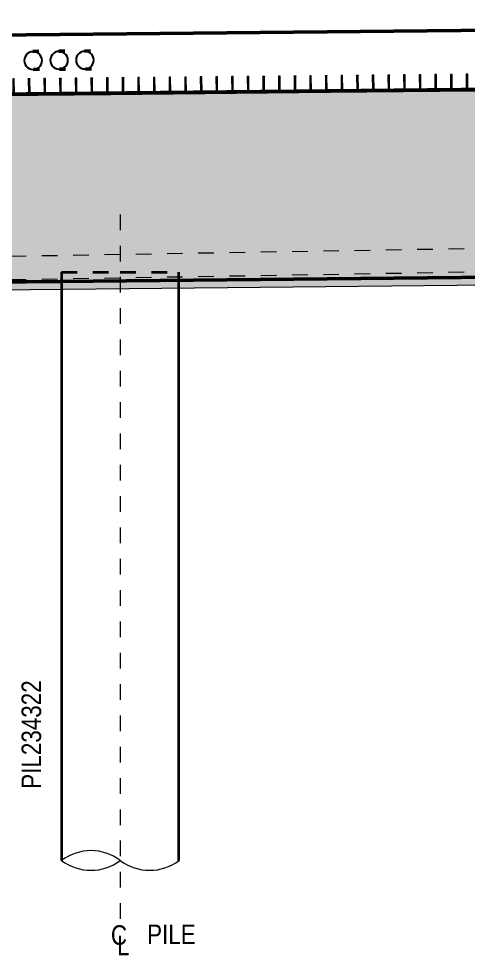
# Model space of a CAD drawing. Header units: metres. Extents: x -1691 to -1609, y 3 to 593.
# Drawn here: x -1645.01 to -1642.14, y 13.39 to 19.37 of the extents above; entities that cross this region are included whole.
import ezdxf

# ---------------------------------------------------------------- set-up
doc = ezdxf.new("R2010")
doc.units = ezdxf.units.M
doc.linetypes.add('JacobsCenter', pattern=[0.015, 0.009, -0.0015, 0.003, -0.0015])
doc.linetypes.add('JacobsDash', pattern=[0.0045, 0.003, -0.0015])
for name, color, linetype, lineweight in [('BRIDGE-ABUTMENT-CONC', 7, 'Continuous', 50), ('BRIDGE-FRAMING-LINE-18-HID', 7, 'JacobsDash', 18), ('D-BDGE', 7, 'Continuous', 13), ('D-BDGE-FLOOR', 7, 'Continuous', 50), ('D-BDGE-FNDN-LINES-18-HID', 7, 'JacobsDash', 18), ('D-BDGE-FNDN-PILE-CONC', 7, 'Continuous', 50), ('D-BDGE-FRAMING', 7, 'Continuous', 50), ('D-BDGE-LINE', 7, 'Continuous', 9), ('D-ENHA-GEN-LINE', 7, 'Continuous', 9), ('D-ENHA-TEXT-TAG', 7, 'Continuous', 18)]:
    doc.layers.add(name, color=color, linetype=linetype, lineweight=lineweight)
doc.layers.add('D-BDGE-Conduits', color=1, linetype='Continuous', lineweight=9, true_color=0xff0000)
doc.styles.add('Arial Narrow_1', font='ARIALN.TTF', dxfattribs={"height": 0.125})

# ---------------------------------------------------------------- blocks, each defined once
blk = doc.blocks.new('01_SFO_FRP_Pile_CastInPlace_CS - CAST-IN-PLACE PILE - 0750-7668704-DRG-2871072 - ABUTMENT B CONCRETE ELEVATION')
at = {"layer": 'D-BDGE-FNDN-LINES-18-HID', "lineweight": 35}
for p, q in [((-1686.5136, 17.7491), (-1686.5136, 17.6904)), ((-1686.5136, 17.7491), (-1686.1387, 17.7491)), ((-1686.5136, 17.7491), (-1686.1388, 17.7491)), ((-1686.1387, 17.7491), (-1685.7636, 17.7491)), ((-1686.1386, 17.7491), (-1685.7636, 17.7491)), ((-1685.7636, 17.6979), (-1685.7636, 17.7491))]:
    blk.add_line(p, q, dxfattribs=at)
at = {"layer": 'D-BDGE-FNDN-PILE-CONC', "lineweight": 35}
for p, q in [((-1686.5136, 17.6903), (-1686.5136, 13.9919)), ((-1685.7636, 13.9914), (-1685.7636, 17.6979))]:
    blk.add_line(p, q, dxfattribs=at)
blk = doc.blocks.new('07_STR_DPS_PermadecPanel - 07_STR_DPS_PermadecPanel-V11-DRG-2871072 - ABUTMENT B CONCRETE ELEVATION')
at = {"layer": 'BRIDGE-FRAMING-LINE-18-HID', "color": 9, "lineweight": 13, "true_color": 0xc3c3c3}
for p, q in [((-1687.1265, 18.9815), (-1687.1165, 18.9816)), ((-1687.1265, 18.9809), (-1687.1265, 18.9815)), ((-1687.1265, 18.9815), (-1687.1265, 18.9809)), ((-1687.1165, 18.9816), (-1687.1165, 18.981)), ((-1687.1165, 18.9816), (-1687.1165, 18.981)), ((-1687.0265, 18.9825), (-1687.0165, 18.9826)), ((-1687.0265, 18.9819), (-1687.0265, 18.9825)), ((-1687.0265, 18.9825), (-1687.0265, 18.9819)), ((-1687.0165, 18.9826), (-1687.0165, 18.982)), ((-1687.0165, 18.9826), (-1687.0165, 18.982)), ((-1686.9265, 18.9835), (-1686.9165, 18.9836)), ((-1686.9265, 18.9829), (-1686.9265, 18.9835)), ((-1686.9265, 18.9835), (-1686.9265, 18.9829)), ((-1686.9165, 18.9836), (-1686.9165, 18.983)), ((-1686.9165, 18.9836), (-1686.9165, 18.983)), ((-1686.8265, 18.9845), (-1686.8165, 18.9846)), ((-1686.8265, 18.9839), (-1686.8265, 18.9845)), ((-1686.8265, 18.9845), (-1686.8265, 18.9839)), ((-1686.8165, 18.9846), (-1686.8166, 18.984)), ((-1686.8165, 18.9846), (-1686.8165, 18.984)), ((-1686.7265, 18.9855), (-1686.7266, 18.9849)), ((-1686.7265, 18.9855), (-1686.7165, 18.9856)), ((-1686.7265, 18.9849), (-1686.7265, 18.9855)), ((-1686.7165, 18.9856), (-1686.7166, 18.985)), ((-1686.7165, 18.9856), (-1686.7165, 18.985)), ((-1686.6265, 18.9865), (-1686.6266, 18.9859)), ((-1686.6265, 18.9865), (-1686.6165, 18.9866)), ((-1686.6265, 18.9859), (-1686.6265, 18.9865)), ((-1686.6165, 18.9866), (-1686.6166, 18.986)), ((-1686.6165, 18.9866), (-1686.6165, 18.986)), ((-1687.1706, 18.888), (-1687.1256, 18.8885)), ((-1687.1706, 18.8874), (-1687.1706, 18.888)), ((-1687.1706, 18.888), (-1687.1706, 18.8874)), ((-1686.5705, 18.888), (-1687.1705, 18.882)), ((-1687.1156, 18.8886), (-1687.0256, 18.8895)), ((-1687.0156, 18.8896), (-1686.9256, 18.8905)), ((-1686.9156, 18.8906), (-1686.8256, 18.8915)), ((-1686.8156, 18.8916), (-1686.7256, 18.8925)), ((-1686.7156, 18.8926), (-1686.6256, 18.8935)), ((-1686.6156, 18.8936), (-1686.5706, 18.894)), ((-1686.5706, 18.894), (-1686.5706, 18.8934)), ((-1686.5706, 18.894), (-1686.5706, 18.8934))]:
    blk.add_line(p, q, dxfattribs=at)
at = {"layer": 'D-BDGE-FRAMING', "color": 9, "lineweight": 13, "true_color": 0xc3c3c3}
for p, q in [((-1687.1165, 18.981), (-1687.1265, 18.9809)), ((-1687.1265, 18.9809), (-1687.1256, 18.8879)), ((-1687.1156, 18.888), (-1687.1165, 18.981)), ((-1687.0165, 18.982), (-1687.0265, 18.9819)), ((-1687.0265, 18.9819), (-1687.0256, 18.8889)), ((-1687.0156, 18.889), (-1687.0165, 18.982)), ((-1686.9165, 18.983), (-1686.9265, 18.9829)), ((-1686.9265, 18.9829), (-1686.9256, 18.8899)), ((-1686.9156, 18.89), (-1686.9165, 18.983)), ((-1686.8166, 18.984), (-1686.8265, 18.9839)), ((-1686.8265, 18.9839), (-1686.8256, 18.8909)), ((-1686.8156, 18.891), (-1686.8166, 18.984)), ((-1686.7166, 18.985), (-1686.7266, 18.9849)), ((-1686.7266, 18.9849), (-1686.7256, 18.8919)), ((-1686.7156, 18.892), (-1686.7166, 18.985)), ((-1686.6166, 18.986), (-1686.6266, 18.9859)), ((-1686.6266, 18.9859), (-1686.6256, 18.8929)), ((-1686.6156, 18.893), (-1686.6166, 18.986)), ((-1687.1256, 18.8879), (-1687.1706, 18.8874)), ((-1687.1706, 18.8874), (-1687.1705, 18.8814)), ((-1687.1705, 18.8814), (-1686.5706, 18.8874)), ((-1687.0256, 18.8889), (-1687.1156, 18.888)), ((-1686.9256, 18.8899), (-1687.0156, 18.889)), ((-1686.8256, 18.8909), (-1686.9156, 18.89)), ((-1686.7256, 18.8919), (-1686.8156, 18.891)), ((-1686.6256, 18.8929), (-1686.7156, 18.892)), ((-1686.5706, 18.8934), (-1686.6156, 18.893)), ((-1686.5706, 18.8874), (-1686.5706, 18.8934))]:
    blk.add_line(p, q, dxfattribs=at)
blk = doc.blocks.new('07_STR_DPS_PermadecPanel - 07_STR_DPS_PermadecPanel-V12-DRG-2871072 - ABUTMENT B CONCRETE ELEVATION')
at = {"layer": 'BRIDGE-FRAMING-LINE-18-HID', "color": 9, "lineweight": 13, "true_color": 0xc3c3c3}
for p, q in [((-1686.5265, 18.9875), (-1686.5165, 18.9876)), ((-1686.5265, 18.9869), (-1686.5265, 18.9875)), ((-1686.5265, 18.9875), (-1686.5265, 18.9869)), ((-1686.5165, 18.9876), (-1686.5165, 18.987)), ((-1686.5165, 18.9876), (-1686.5165, 18.987)), ((-1686.4265, 18.9885), (-1686.4165, 18.9886)), ((-1686.4265, 18.9879), (-1686.4265, 18.9885)), ((-1686.4265, 18.9885), (-1686.4265, 18.9879)), ((-1686.4165, 18.9886), (-1686.4165, 18.988)), ((-1686.4165, 18.9886), (-1686.4165, 18.988)), ((-1686.3265, 18.9895), (-1686.3165, 18.9896)), ((-1686.3265, 18.9889), (-1686.3265, 18.9895)), ((-1686.3265, 18.9895), (-1686.3265, 18.9889)), ((-1686.3165, 18.9896), (-1686.3165, 18.989)), ((-1686.3165, 18.9896), (-1686.3165, 18.989)), ((-1686.2265, 18.9905), (-1686.2165, 18.9906)), ((-1686.2265, 18.9899), (-1686.2265, 18.9905)), ((-1686.2265, 18.9905), (-1686.2265, 18.9899)), ((-1686.2165, 18.9906), (-1686.2166, 18.99)), ((-1686.2165, 18.9906), (-1686.2165, 18.99)), ((-1686.1265, 18.9915), (-1686.1266, 18.9909)), ((-1686.1265, 18.9915), (-1686.1165, 18.9916)), ((-1686.1265, 18.9909), (-1686.1265, 18.9915)), ((-1686.1165, 18.9916), (-1686.1166, 18.991)), ((-1686.1165, 18.9916), (-1686.1165, 18.991)), ((-1686.0265, 18.9925), (-1686.0266, 18.9919)), ((-1686.0265, 18.9925), (-1686.0165, 18.9926)), ((-1686.0265, 18.9919), (-1686.0265, 18.9925)), ((-1686.0165, 18.9926), (-1686.0166, 18.992)), ((-1686.0165, 18.9926), (-1686.0165, 18.992)), ((-1686.5706, 18.894), (-1686.5256, 18.8945)), ((-1686.5706, 18.8934), (-1686.5706, 18.894)), ((-1686.5706, 18.894), (-1686.5706, 18.8934)), ((-1685.9705, 18.894), (-1686.5705, 18.888)), ((-1686.5156, 18.8946), (-1686.4256, 18.8955)), ((-1686.4156, 18.8956), (-1686.3256, 18.8965)), ((-1686.3156, 18.8966), (-1686.2256, 18.8975)), ((-1686.2156, 18.8976), (-1686.1256, 18.8985)), ((-1686.1156, 18.8986), (-1686.0256, 18.8995)), ((-1686.0156, 18.8996), (-1685.9706, 18.9)), ((-1685.9706, 18.9), (-1685.9706, 18.8994)), ((-1685.9706, 18.9), (-1685.9706, 18.8994))]:
    blk.add_line(p, q, dxfattribs=at)
at = {"layer": 'D-BDGE-FRAMING', "color": 9, "lineweight": 13, "true_color": 0xc3c3c3}
for p, q in [((-1686.5165, 18.987), (-1686.5265, 18.9869)), ((-1686.5265, 18.9869), (-1686.5256, 18.8939)), ((-1686.5156, 18.894), (-1686.5165, 18.987)), ((-1686.4165, 18.988), (-1686.4265, 18.9879)), ((-1686.4265, 18.9879), (-1686.4256, 18.8949)), ((-1686.4156, 18.895), (-1686.4165, 18.988)), ((-1686.3165, 18.989), (-1686.3265, 18.9889)), ((-1686.3265, 18.9889), (-1686.3256, 18.8959)), ((-1686.3156, 18.896), (-1686.3165, 18.989)), ((-1686.2166, 18.99), (-1686.2265, 18.9899)), ((-1686.2265, 18.9899), (-1686.2256, 18.8969)), ((-1686.2156, 18.897), (-1686.2166, 18.99)), ((-1686.1166, 18.991), (-1686.1266, 18.9909)), ((-1686.1266, 18.9909), (-1686.1256, 18.8979)), ((-1686.1156, 18.898), (-1686.1166, 18.991)), ((-1686.0166, 18.992), (-1686.0266, 18.9919)), ((-1686.0266, 18.9919), (-1686.0256, 18.8989)), ((-1686.0156, 18.899), (-1686.0166, 18.992)), ((-1686.5256, 18.8939), (-1686.5706, 18.8934)), ((-1686.5706, 18.8934), (-1686.5705, 18.8874)), ((-1686.5705, 18.8874), (-1685.9706, 18.8934)), ((-1686.4256, 18.8949), (-1686.5156, 18.894)), ((-1686.3256, 18.8959), (-1686.4156, 18.895)), ((-1686.2256, 18.8969), (-1686.3156, 18.896)), ((-1686.1256, 18.8979), (-1686.2156, 18.897)), ((-1686.0256, 18.8989), (-1686.1156, 18.898)), ((-1685.9706, 18.8994), (-1686.0156, 18.899)), ((-1685.9706, 18.8934), (-1685.9706, 18.8994))]:
    blk.add_line(p, q, dxfattribs=at)
blk = doc.blocks.new('07_STR_DPS_PermadecPanel - 07_STR_DPS_PermadecPanel-V13-DRG-2871072 - ABUTMENT B CONCRETE ELEVATION')
at = {"layer": 'BRIDGE-FRAMING-LINE-18-HID', "color": 9, "lineweight": 13, "true_color": 0xc3c3c3}
for p, q in [((-1685.9265, 18.9935), (-1685.9165, 18.9936)), ((-1685.9265, 18.9929), (-1685.9265, 18.9935)), ((-1685.9265, 18.9935), (-1685.9265, 18.9929)), ((-1685.9165, 18.9936), (-1685.9165, 18.993)), ((-1685.9165, 18.9936), (-1685.9165, 18.993)), ((-1685.8265, 18.9945), (-1685.8165, 18.9946)), ((-1685.8265, 18.9939), (-1685.8265, 18.9945)), ((-1685.8265, 18.9945), (-1685.8265, 18.9939)), ((-1685.8165, 18.9946), (-1685.8165, 18.994)), ((-1685.8165, 18.9946), (-1685.8165, 18.994)), ((-1685.7265, 18.9955), (-1685.7165, 18.9956)), ((-1685.7265, 18.9949), (-1685.7265, 18.9955)), ((-1685.7265, 18.9955), (-1685.7265, 18.9949)), ((-1685.7165, 18.9956), (-1685.7165, 18.995)), ((-1685.7165, 18.9956), (-1685.7165, 18.995)), ((-1685.6265, 18.9965), (-1685.6165, 18.9966)), ((-1685.6265, 18.9959), (-1685.6265, 18.9965)), ((-1685.6265, 18.9965), (-1685.6265, 18.9959)), ((-1685.6165, 18.9966), (-1685.6166, 18.996)), ((-1685.6165, 18.9966), (-1685.6165, 18.996)), ((-1685.5265, 18.9975), (-1685.5266, 18.9969)), ((-1685.5265, 18.9975), (-1685.5165, 18.9976)), ((-1685.5265, 18.9969), (-1685.5265, 18.9975)), ((-1685.5165, 18.9976), (-1685.5166, 18.997)), ((-1685.5165, 18.9976), (-1685.5165, 18.997)), ((-1685.4265, 18.9985), (-1685.4266, 18.9979)), ((-1685.4265, 18.9985), (-1685.4165, 18.9986)), ((-1685.4265, 18.9979), (-1685.4265, 18.9985)), ((-1685.4165, 18.9986), (-1685.4166, 18.998)), ((-1685.4165, 18.9986), (-1685.4165, 18.998)), ((-1685.8156, 18.9016), (-1685.7256, 18.9025)), ((-1685.7156, 18.9026), (-1685.6256, 18.9035)), ((-1685.6156, 18.9036), (-1685.5256, 18.9045)), ((-1685.5156, 18.9046), (-1685.4256, 18.9055)), ((-1685.4156, 18.9056), (-1685.3706, 18.906)), ((-1685.3706, 18.906), (-1685.3706, 18.9054)), ((-1685.3706, 18.906), (-1685.3706, 18.9054)), ((-1685.9706, 18.9), (-1685.9256, 18.9005)), ((-1685.9706, 18.8994), (-1685.9706, 18.9)), ((-1685.9706, 18.9), (-1685.9706, 18.8994)), ((-1685.3705, 18.9), (-1685.9705, 18.894)), ((-1685.9156, 18.9006), (-1685.8256, 18.9015))]:
    blk.add_line(p, q, dxfattribs=at)
at = {"layer": 'D-BDGE-FRAMING', "color": 9, "lineweight": 13, "true_color": 0xc3c3c3}
for p, q in [((-1685.9165, 18.993), (-1685.9265, 18.9929)), ((-1685.9265, 18.9929), (-1685.9256, 18.8999)), ((-1685.9156, 18.9), (-1685.9165, 18.993)), ((-1685.8165, 18.994), (-1685.8265, 18.9939)), ((-1685.8265, 18.9939), (-1685.8256, 18.9009)), ((-1685.8156, 18.901), (-1685.8165, 18.994)), ((-1685.7165, 18.995), (-1685.7265, 18.9949)), ((-1685.7265, 18.9949), (-1685.7256, 18.9019)), ((-1685.7156, 18.902), (-1685.7165, 18.995)), ((-1685.6166, 18.996), (-1685.6265, 18.9959)), ((-1685.6265, 18.9959), (-1685.6256, 18.9029)), ((-1685.6156, 18.903), (-1685.6166, 18.996)), ((-1685.5166, 18.997), (-1685.5266, 18.9969)), ((-1685.5266, 18.9969), (-1685.5256, 18.9039)), ((-1685.5156, 18.904), (-1685.5166, 18.997)), ((-1685.4166, 18.998), (-1685.4266, 18.9979)), ((-1685.4266, 18.9979), (-1685.4256, 18.9049)), ((-1685.4156, 18.905), (-1685.4166, 18.998)), ((-1685.7256, 18.9019), (-1685.8156, 18.901)), ((-1685.6256, 18.9029), (-1685.7156, 18.902)), ((-1685.5256, 18.9039), (-1685.6156, 18.903)), ((-1685.4256, 18.9049), (-1685.5156, 18.904)), ((-1685.3706, 18.9054), (-1685.4156, 18.905)), ((-1685.3706, 18.8994), (-1685.3706, 18.9054)), ((-1685.9256, 18.8999), (-1685.9706, 18.8994)), ((-1685.9706, 18.8994), (-1685.9705, 18.8934)), ((-1685.9705, 18.8934), (-1685.3706, 18.8994)), ((-1685.8256, 18.9009), (-1685.9156, 18.9))]:
    blk.add_line(p, q, dxfattribs=at)
blk = doc.blocks.new('07_STR_DPS_PermadecPanel - 07_STR_DPS_PermadecPanel-5973115-DRG-2871072 - ABUTMENT B CONCRETE ELEVATION')
at = {"layer": 'BRIDGE-FRAMING-LINE-18-HID', "color": 9, "lineweight": 13, "true_color": 0xc3c3c3}
for p, q in [((-1685.3265, 18.9995), (-1685.3165, 18.9996)), ((-1685.3265, 18.9989), (-1685.3265, 18.9995)), ((-1685.3265, 18.9995), (-1685.3265, 18.9989)), ((-1685.3165, 18.9996), (-1685.3165, 18.999)), ((-1685.3165, 18.9996), (-1685.3165, 18.999)), ((-1685.2265, 19.0005), (-1685.2165, 19.0006)), ((-1685.2265, 18.9999), (-1685.2265, 19.0005)), ((-1685.2265, 19.0005), (-1685.2265, 18.9999)), ((-1685.2165, 19.0006), (-1685.2165, 19)), ((-1685.2165, 19.0006), (-1685.2165, 19)), ((-1685.1265, 19.0015), (-1685.1165, 19.0016)), ((-1685.1265, 19.0009), (-1685.1265, 19.0015)), ((-1685.1265, 19.0015), (-1685.1265, 19.0009)), ((-1685.1165, 19.0016), (-1685.1165, 19.001)), ((-1685.1165, 19.0016), (-1685.1165, 19.001)), ((-1685.0265, 19.0025), (-1685.0165, 19.0026)), ((-1685.0265, 19.0019), (-1685.0265, 19.0025)), ((-1685.0265, 19.0025), (-1685.0265, 19.0019)), ((-1685.0165, 19.0026), (-1685.0166, 19.002)), ((-1685.0165, 19.0026), (-1685.0165, 19.002)), ((-1684.9265, 19.0035), (-1684.9266, 19.0029)), ((-1684.9265, 19.0035), (-1684.9165, 19.0036)), ((-1684.9265, 19.0029), (-1684.9265, 19.0035)), ((-1684.9165, 19.0036), (-1684.9166, 19.003)), ((-1684.9165, 19.0036), (-1684.9165, 19.003)), ((-1684.8265, 19.0045), (-1684.8266, 19.0039)), ((-1684.8265, 19.0045), (-1684.8165, 19.0046)), ((-1684.8265, 19.0039), (-1684.8265, 19.0045)), ((-1684.8165, 19.0046), (-1684.8166, 19.004)), ((-1684.8165, 19.0046), (-1684.8165, 19.004)), ((-1685.3706, 18.906), (-1685.3256, 18.9065)), ((-1685.3706, 18.9054), (-1685.3706, 18.906)), ((-1685.3706, 18.906), (-1685.3706, 18.9054)), ((-1684.7705, 18.906), (-1685.3705, 18.9)), ((-1685.3156, 18.9066), (-1685.2256, 18.9075)), ((-1685.2156, 18.9076), (-1685.1256, 18.9085)), ((-1685.1156, 18.9086), (-1685.0256, 18.9095)), ((-1685.0156, 18.9096), (-1684.9256, 18.9105)), ((-1684.9156, 18.9106), (-1684.8256, 18.9115)), ((-1684.8156, 18.9116), (-1684.7706, 18.912)), ((-1684.7706, 18.912), (-1684.7706, 18.9114)), ((-1684.7706, 18.912), (-1684.7706, 18.9114))]:
    blk.add_line(p, q, dxfattribs=at)
at = {"layer": 'D-BDGE-FRAMING', "color": 9, "lineweight": 13, "true_color": 0xc3c3c3}
for p, q in [((-1685.3165, 18.999), (-1685.3265, 18.9989)), ((-1685.3265, 18.9989), (-1685.3256, 18.9059)), ((-1685.3156, 18.906), (-1685.3165, 18.999)), ((-1685.2165, 19), (-1685.2265, 18.9999)), ((-1685.2265, 18.9999), (-1685.2256, 18.9069)), ((-1685.2156, 18.907), (-1685.2165, 19)), ((-1685.1165, 19.001), (-1685.1265, 19.0009)), ((-1685.1265, 19.0009), (-1685.1256, 18.9079)), ((-1685.1156, 18.908), (-1685.1165, 19.001)), ((-1685.0166, 19.002), (-1685.0265, 19.0019)), ((-1685.0265, 19.0019), (-1685.0256, 18.9089)), ((-1685.0156, 18.909), (-1685.0166, 19.002)), ((-1684.9166, 19.003), (-1684.9266, 19.0029)), ((-1684.9266, 19.0029), (-1684.9256, 18.9099)), ((-1684.9156, 18.91), (-1684.9166, 19.003)), ((-1684.8166, 19.004), (-1684.8266, 19.0039)), ((-1684.8266, 19.0039), (-1684.8256, 18.9109)), ((-1684.8156, 18.911), (-1684.8166, 19.004)), ((-1685.3256, 18.9059), (-1685.3706, 18.9054)), ((-1685.3706, 18.9054), (-1685.3705, 18.8994)), ((-1685.3705, 18.8994), (-1684.7706, 18.9054)), ((-1685.2256, 18.9069), (-1685.3156, 18.906)), ((-1685.1256, 18.9079), (-1685.2156, 18.907)), ((-1685.0256, 18.9089), (-1685.1156, 18.908)), ((-1684.9256, 18.9099), (-1685.0156, 18.909)), ((-1684.8256, 18.9109), (-1684.9156, 18.91)), ((-1684.7706, 18.9114), (-1684.8156, 18.911)), ((-1684.7706, 18.9054), (-1684.7706, 18.9114))]:
    blk.add_line(p, q, dxfattribs=at)
blk = doc.blocks.new('07_STR_DPS_PermadecPanel - 07_STR_DPS_PermadecPanel-V14-DRG-2871072 - ABUTMENT B CONCRETE ELEVATION')
at = {"layer": 'BRIDGE-FRAMING-LINE-18-HID', "color": 9, "lineweight": 13, "true_color": 0xc3c3c3}
for p, q in [((-1684.7265, 19.0055), (-1684.7165, 19.0056)), ((-1684.7265, 19.0049), (-1684.7265, 19.0055)), ((-1684.7265, 19.0055), (-1684.7265, 19.0049)), ((-1684.7165, 19.0056), (-1684.7165, 19.005)), ((-1684.7165, 19.0056), (-1684.7165, 19.005)), ((-1684.6265, 19.0065), (-1684.6165, 19.0066)), ((-1684.6265, 19.0059), (-1684.6265, 19.0065)), ((-1684.6265, 19.0065), (-1684.6265, 19.0059)), ((-1684.6165, 19.0066), (-1684.6165, 19.006)), ((-1684.6165, 19.0066), (-1684.6165, 19.006)), ((-1684.5265, 19.0075), (-1684.5165, 19.0076)), ((-1684.5265, 19.0069), (-1684.5265, 19.0075)), ((-1684.5265, 19.0075), (-1684.5265, 19.0069)), ((-1684.5165, 19.0076), (-1684.5165, 19.007)), ((-1684.5165, 19.0076), (-1684.5165, 19.007)), ((-1684.4265, 19.0085), (-1684.4165, 19.0086)), ((-1684.4265, 19.0079), (-1684.4265, 19.0085)), ((-1684.4265, 19.0085), (-1684.4265, 19.0079)), ((-1684.4165, 19.0086), (-1684.4166, 19.008)), ((-1684.4165, 19.0086), (-1684.4165, 19.008)), ((-1684.3265, 19.0095), (-1684.3266, 19.0089)), ((-1684.3265, 19.0095), (-1684.3165, 19.0096)), ((-1684.3265, 19.0089), (-1684.3265, 19.0095)), ((-1684.3165, 19.0096), (-1684.3166, 19.009)), ((-1684.3165, 19.0096), (-1684.3165, 19.009)), ((-1684.2265, 19.0105), (-1684.2266, 19.0099)), ((-1684.2265, 19.0105), (-1684.2165, 19.0106)), ((-1684.2265, 19.0099), (-1684.2265, 19.0105)), ((-1684.2165, 19.0106), (-1684.2166, 19.01)), ((-1684.2165, 19.0106), (-1684.2165, 19.01)), ((-1684.7706, 18.912), (-1684.7256, 18.9125)), ((-1684.7706, 18.9114), (-1684.7706, 18.912)), ((-1684.7706, 18.912), (-1684.7706, 18.9114)), ((-1684.1705, 18.912), (-1684.7705, 18.906)), ((-1684.7156, 18.9126), (-1684.6256, 18.9135)), ((-1684.6156, 18.9136), (-1684.5256, 18.9145)), ((-1684.5156, 18.9146), (-1684.4256, 18.9155)), ((-1684.4156, 18.9156), (-1684.3256, 18.9165)), ((-1684.3156, 18.9166), (-1684.2256, 18.9175)), ((-1684.2156, 18.9176), (-1684.1706, 18.918)), ((-1684.1706, 18.918), (-1684.1706, 18.9174)), ((-1684.1706, 18.918), (-1684.1706, 18.9174))]:
    blk.add_line(p, q, dxfattribs=at)
at = {"layer": 'D-BDGE-FRAMING', "color": 9, "lineweight": 13, "true_color": 0xc3c3c3}
for p, q in [((-1684.7165, 19.005), (-1684.7265, 19.0049)), ((-1684.7265, 19.0049), (-1684.7256, 18.9119)), ((-1684.7156, 18.912), (-1684.7165, 19.005)), ((-1684.6165, 19.006), (-1684.6265, 19.0059)), ((-1684.6265, 19.0059), (-1684.6256, 18.9129)), ((-1684.6156, 18.913), (-1684.6165, 19.006)), ((-1684.5165, 19.007), (-1684.5265, 19.0069)), ((-1684.5265, 19.0069), (-1684.5256, 18.9139)), ((-1684.5156, 18.914), (-1684.5165, 19.007)), ((-1684.4166, 19.008), (-1684.4265, 19.0079)), ((-1684.4265, 19.0079), (-1684.4256, 18.9149)), ((-1684.4156, 18.915), (-1684.4166, 19.008)), ((-1684.3166, 19.009), (-1684.3266, 19.0089)), ((-1684.3266, 19.0089), (-1684.3256, 18.9159)), ((-1684.3156, 18.916), (-1684.3166, 19.009)), ((-1684.2166, 19.01), (-1684.2266, 19.0099)), ((-1684.2266, 19.0099), (-1684.2256, 18.9169)), ((-1684.2156, 18.917), (-1684.2166, 19.01)), ((-1684.7256, 18.9119), (-1684.7706, 18.9114)), ((-1684.7706, 18.9114), (-1684.7705, 18.9054)), ((-1684.7705, 18.9054), (-1684.1706, 18.9114)), ((-1684.6256, 18.9129), (-1684.7156, 18.912)), ((-1684.5256, 18.9139), (-1684.6156, 18.913)), ((-1684.4256, 18.9149), (-1684.5156, 18.914)), ((-1684.3256, 18.9159), (-1684.4156, 18.915)), ((-1684.2256, 18.9169), (-1684.3156, 18.916)), ((-1684.1706, 18.9174), (-1684.2156, 18.917)), ((-1684.1706, 18.9114), (-1684.1706, 18.9174))]:
    blk.add_line(p, q, dxfattribs=at)
blk = doc.blocks.new('07_STR_DPS_PermadecPanel - 07_STR_DPS_PermadecPanel-5973118-DRG-2871072 - ABUTMENT B CONCRETE ELEVATION')
at = {"layer": 'BRIDGE-FRAMING-LINE-18-HID', "color": 9, "lineweight": 13, "true_color": 0xc3c3c3}
for p, q in [((-1684.1265, 19.0115), (-1684.1165, 19.0116)), ((-1684.1265, 19.0109), (-1684.1265, 19.0115)), ((-1684.1265, 19.0115), (-1684.1265, 19.0109)), ((-1684.1165, 19.0116), (-1684.1165, 19.011)), ((-1684.1165, 19.0116), (-1684.1165, 19.011)), ((-1684.0265, 19.0125), (-1684.0165, 19.0126)), ((-1684.0265, 19.0119), (-1684.0265, 19.0125)), ((-1684.0265, 19.0125), (-1684.0265, 19.0119)), ((-1684.0165, 19.0126), (-1684.0165, 19.012)), ((-1684.0165, 19.0126), (-1684.0165, 19.012)), ((-1683.9265, 19.0135), (-1683.9165, 19.0136)), ((-1683.9265, 19.0129), (-1683.9265, 19.0135)), ((-1683.9265, 19.0135), (-1683.9265, 19.0129)), ((-1683.9165, 19.0136), (-1683.9165, 19.013)), ((-1683.9165, 19.0136), (-1683.9165, 19.013)), ((-1683.8265, 19.0145), (-1683.8165, 19.0146)), ((-1683.8265, 19.0139), (-1683.8265, 19.0145)), ((-1683.8265, 19.0145), (-1683.8265, 19.0139)), ((-1683.8165, 19.0146), (-1683.8166, 19.014)), ((-1683.8165, 19.0146), (-1683.8165, 19.014)), ((-1683.7265, 19.0155), (-1683.7266, 19.0149)), ((-1683.7265, 19.0155), (-1683.7165, 19.0156)), ((-1683.7265, 19.0149), (-1683.7265, 19.0155)), ((-1683.7165, 19.0156), (-1683.7166, 19.015)), ((-1683.7165, 19.0156), (-1683.7165, 19.015)), ((-1683.6265, 19.0165), (-1683.6266, 19.0159)), ((-1683.6265, 19.0165), (-1683.6165, 19.0166)), ((-1683.6265, 19.0159), (-1683.6265, 19.0165)), ((-1683.6165, 19.0166), (-1683.6166, 19.016)), ((-1683.6165, 19.0166), (-1683.6165, 19.016)), ((-1684.1706, 18.918), (-1684.1256, 18.9185)), ((-1684.1706, 18.9174), (-1684.1706, 18.918)), ((-1684.1706, 18.918), (-1684.1706, 18.9174)), ((-1683.5705, 18.918), (-1684.1705, 18.912)), ((-1684.1156, 18.9186), (-1684.0256, 18.9195)), ((-1684.0156, 18.9196), (-1683.9256, 18.9205)), ((-1683.9156, 18.9206), (-1683.8256, 18.9215)), ((-1683.8156, 18.9216), (-1683.7256, 18.9225)), ((-1683.7156, 18.9226), (-1683.6256, 18.9235)), ((-1683.6156, 18.9236), (-1683.5706, 18.924)), ((-1683.5706, 18.924), (-1683.5706, 18.9234)), ((-1683.5706, 18.924), (-1683.5706, 18.9234))]:
    blk.add_line(p, q, dxfattribs=at)
at = {"layer": 'D-BDGE-FRAMING', "color": 9, "lineweight": 13, "true_color": 0xc3c3c3}
for p, q in [((-1684.1165, 19.011), (-1684.1265, 19.0109)), ((-1684.1265, 19.0109), (-1684.1256, 18.9179)), ((-1684.1156, 18.918), (-1684.1165, 19.011)), ((-1684.0165, 19.012), (-1684.0265, 19.0119)), ((-1684.0265, 19.0119), (-1684.0256, 18.9189)), ((-1684.0156, 18.919), (-1684.0165, 19.012)), ((-1683.9165, 19.013), (-1683.9265, 19.0129)), ((-1683.9265, 19.0129), (-1683.9256, 18.9199)), ((-1683.9156, 18.92), (-1683.9165, 19.013)), ((-1683.8166, 19.014), (-1683.8265, 19.0139)), ((-1683.8265, 19.0139), (-1683.8256, 18.9209)), ((-1683.8156, 18.921), (-1683.8166, 19.014)), ((-1683.7166, 19.015), (-1683.7266, 19.0149)), ((-1683.7266, 19.0149), (-1683.7256, 18.9219)), ((-1683.7156, 18.922), (-1683.7166, 19.015)), ((-1683.6166, 19.016), (-1683.6266, 19.0159)), ((-1683.6266, 19.0159), (-1683.6256, 18.9229)), ((-1683.6156, 18.923), (-1683.6166, 19.016)), ((-1684.1256, 18.9179), (-1684.1706, 18.9174)), ((-1684.1706, 18.9174), (-1684.1705, 18.9114)), ((-1684.1705, 18.9114), (-1683.5706, 18.9174)), ((-1684.0256, 18.9189), (-1684.1156, 18.918)), ((-1683.9256, 18.9199), (-1684.0156, 18.919)), ((-1683.8256, 18.9209), (-1683.9156, 18.92)), ((-1683.7256, 18.9219), (-1683.8156, 18.921)), ((-1683.6256, 18.9229), (-1683.7156, 18.922)), ((-1683.5706, 18.9234), (-1683.6156, 18.923)), ((-1683.5706, 18.9174), (-1683.5706, 18.9234))]:
    blk.add_line(p, q, dxfattribs=at)
blk = doc.blocks.new('CS_DET_Pile-Column_BreakLine - CS_Tubular BreakLine-5488458-DRG-2871072 - ABUTMENT B CONCRETE ELEVATION')
at = {"layer": 'D-BDGE-LINE', "lineweight": 18}
for centre, start, end in [((-1683.2457, 13.7433), 52.95733, 127.04267), ((-1683.2457, 14.2405), 232.95733, 307.04267), ((-1682.8704, 14.2405), 232.95733, 307.04267)]:
    blk.add_arc(centre, 0.3115, start, end, dxfattribs=at)
blk = doc.blocks.new('CS_Annot_Centreline Symbol1 - CS_Annot_Centreline Symbol 2-5308920-DRG-2871072 - ABUTMENT B CONCRETE ELEVATION')
at = {"layer": 'D-ENHA-GEN-LINE', "char_height": 0.125, "attachment_point": 1, "style": 'Arial Narrow_1'}
for s, insert, width in [('C  ', (-1688.4584, 13.5781), 0.220464), ('L', (-1688.4194, 13.5114), 0.096202)]:
    blk.add_mtext(s, dxfattribs=dict(at, insert=insert, width=width))

msp = doc.modelspace()

# ---------------------------------------------------------------- hatches: boundary and pattern name
at = {"layer": 'BRIDGE-ABUTMENT-CONC', "true_color": 0xc0c0c0}
msp.add_hatch(color=9, dxfattribs=at).paths.add_polyline_path([(-1647.2167, 17.6654), (-1634.5985, 17.7922), (-1634.5985, 18.9892), (-1647.2167, 18.863), (-1647.2167, 18.3706)])
at = {"layer": 'D-BDGE-LINE'}
h = msp.add_hatch(dxfattribs=at)
h.set_pattern_fill('FP_3', color=256, style=0, pattern_type=2)
h.set_pattern_definition([(0, (-1629.78706, 18.093), (0.4064, 0.1016), [0.01676, -0.28804, 0.01676, -0.28804, -1.626]), (0, (-1629.78706, 18.093), (0.4064, 0.1016), [-0.6096, 0.01676, -0.59284, 0.01676, -0.28804, -0.7112]), (0, (-1629.78706, 18.093), (0.4064, 0.1016), [-1.524, 0.01676, -0.18644, 0.01676, -0.49124]), (120, (-1629.63506, 18.144), (-0.2911882, 0.3011527), [0.01676, -0.28804, 0.01676, -0.28804, -1.626]), (120, (-1629.63506, 18.144), (-0.2911882, 0.3011527), [-0.6096, 0.01676, -0.59284, 0.01676, -0.28804, -0.7112]), (120, (-1629.63506, 18.144), (-0.2911882, 0.3011527), [-1.524, 0.01676, -0.18644, 0.01676, -0.49124]), (240, (-1629.58406, 18.347), (-0.1152118, -0.4027527), [0.01676, -0.28804, 0.01676, -0.28804, -1.626]), (240, (-1629.58406, 18.347), (-0.1152118, -0.4027527), [-0.6096, 0.01676, -0.59284, 0.01676, -0.28804, -0.7112]), (240, (-1629.58406, 18.347), (-0.1152118, -0.4027527), [-1.524, 0.01676, -0.18644, 0.01676, -0.49124])])
h.paths.add_polyline_path([(-1647.2167, 17.6154), (-1631.3722, 17.7745), (-1631.2729, 17.8758), (-1628.8141, 17.9003), (-1628.713, 17.8015), (-1624.1341, 17.8472), (-1616.1774, 17.7681), (-1615.9508, 17.9903), (-1615.092, 17.9818), (-1614.8693, 17.7545), (-1612.2014, 17.728), (-1612.2014, 17.778), (-1612.2079, 17.778), (-1612.2081, 17.777), (-1614.843, 17.8035), (-1614.8431, 17.8043), (-1614.8481, 17.8043), (-1615.0708, 18.0315), (-1615.971, 18.0405), (-1616.1976, 17.8183), (-1616.2024, 17.8183), (-1616.2032, 17.8171), (-1624.1431, 17.8969), (-1628.6931, 17.8517), (-1628.794, 17.9503), (-1631.2928, 17.9251), (-1631.3918, 17.8243), (-1647.2167, 17.6654)])

# ---------------------------------------------------------------- linework, layer by layer
at = {"layer": 'BRIDGE-ABUTMENT-CONC'}
msp.add_line((-1634.5985, 17.7922), (-1647.2167, 17.6654), dxfattribs=at)
at = {"layer": 'D-BDGE', "lineweight": 50}
for p, q in [((-1634.5985, 18.9923), (-1647.2167, 18.8655)), ((-1647.1109, 18.8665), (-1634.5982, 18.9923))]:
    msp.add_line(p, q, dxfattribs=at)
at = {"layer": 'D-BDGE', "color": 143, "linetype": 'JacobsDash', "lineweight": 18, "true_color": 0x78aac8}
for p, q in [((-1648.6629, 17.7911), (-1624.1268, 18.2039)), ((-1648.6629, 17.6411), (-1624.1278, 18.0538))]:
    msp.add_line(p, q, dxfattribs=at)
at = {"layer": 'D-BDGE', "linetype": 'JacobsCenter', "lineweight": 18}
msp.add_line((-1644.3628, 18.1184), (-1644.3628, 13.6034), dxfattribs=at)
at = {"layer": 'D-BDGE', "lineweight": 18}
for p, q in [((-1634.6906, 17.7913), (-1647.2167, 17.6654)), ((-1647.2167, 17.6154), (-1634.6901, 17.7413))]:
    msp.add_line(p, q, dxfattribs=at)
at = {"layer": 'D-BDGE', "lineweight": 50, "flags": 128}
msp.add_lwpolyline([(-1647.2302, 18.863), (-1645.8266, 18.8771), (-1644.4231, 18.8911), (-1643.0195, 18.9051), (-1641.616, 18.9191), (-1640.2124, 18.9331), (-1638.8089, 18.9471), (-1637.4053, 18.9612), (-1636.0018, 18.9752), (-1634.5982, 18.9892)], dxfattribs=at)
at = {"layer": 'D-BDGE-Conduits', "color": 143, "linetype": 'JacobsDash', "lineweight": 25, "true_color": 0x78aac8, "flags": 128}
for points in [[(-1644.9198, 19.1575), (-1644.9325, 19.1561), (-1644.9445, 19.1519), (-1644.9553, 19.1451), (-1644.9643, 19.1362), (-1644.9711, 19.1254), (-1644.9753, 19.1134), (-1644.9768, 19.1008)], [(-1644.8628, 19.1008), (-1644.8642, 19.1135), (-1644.8685, 19.1254), (-1644.8752, 19.1362), (-1644.8843, 19.1452), (-1644.8951, 19.1519), (-1644.9071, 19.1561), (-1644.9198, 19.1575)], [(-1644.754, 19.159), (-1644.7667, 19.1576), (-1644.7788, 19.1534), (-1644.7896, 19.1466), (-1644.7986, 19.1377), (-1644.8054, 19.1269), (-1644.8096, 19.1149), (-1644.811, 19.1023)], [(-1644.6971, 19.1023), (-1644.6985, 19.115), (-1644.7027, 19.1269), (-1644.7095, 19.1377), (-1644.7185, 19.1467), (-1644.7293, 19.1534), (-1644.7414, 19.1576), (-1644.754, 19.159)], [(-1644.5883, 19.1605), (-1644.601, 19.1591), (-1644.613, 19.1549), (-1644.6238, 19.1482), (-1644.6328, 19.1392), (-1644.6396, 19.1284), (-1644.6438, 19.1164), (-1644.6453, 19.1038)], [(-1644.5313, 19.1038), (-1644.5327, 19.1165), (-1644.537, 19.1284), (-1644.5438, 19.1392), (-1644.5528, 19.1482), (-1644.5636, 19.1549), (-1644.5756, 19.1591), (-1644.5883, 19.1605)], [(-1644.9768, 19.1008), (-1644.9753, 19.0882), (-1644.9711, 19.0762), (-1644.9643, 19.0654), (-1644.9553, 19.0564), (-1644.9445, 19.0497), (-1644.9325, 19.0455), (-1644.9198, 19.0441)], [(-1644.9198, 19.0441), (-1644.9071, 19.0455), (-1644.8951, 19.0497), (-1644.8843, 19.0565), (-1644.8752, 19.0655), (-1644.8685, 19.0762), (-1644.8642, 19.0882), (-1644.8628, 19.1008)], [(-1644.811, 19.1023), (-1644.8096, 19.0897), (-1644.8054, 19.0777), (-1644.7986, 19.0669), (-1644.7896, 19.058), (-1644.7788, 19.0512), (-1644.7667, 19.047), (-1644.754, 19.0456)], [(-1644.754, 19.0456), (-1644.7414, 19.047), (-1644.7293, 19.0512), (-1644.7185, 19.058), (-1644.7095, 19.067), (-1644.7027, 19.0777), (-1644.6985, 19.0897), (-1644.6971, 19.1023)], [(-1644.6453, 19.1038), (-1644.6438, 19.0912), (-1644.6396, 19.0792), (-1644.6328, 19.0684), (-1644.6238, 19.0595), (-1644.613, 19.0527), (-1644.601, 19.0485), (-1644.5883, 19.0471)], [(-1644.5883, 19.0471), (-1644.5756, 19.0485), (-1644.5636, 19.0527), (-1644.5528, 19.0595), (-1644.5438, 19.0685), (-1644.537, 19.0792), (-1644.5327, 19.0912), (-1644.5313, 19.1038)]]:
    msp.add_lwpolyline(points, dxfattribs=at)
at = {"layer": 'D-BDGE-FLOOR', "color": 252, "true_color": 0x888888}
for p, q in [((-1647.1119, 19.243), (-1634.598, 19.3679)), ((-1644.8838, 19.1599), (-1644.9222, 19.1583)), ((-1644.7181, 19.1614), (-1644.7565, 19.1598)), ((-1644.5524, 19.1629), (-1644.5907, 19.1613)), ((-1644.9174, 19.0434), (-1644.879, 19.045)), ((-1644.7516, 19.0449), (-1644.7133, 19.0465)), ((-1644.5859, 19.0464), (-1644.5475, 19.048))]:
    msp.add_line(p, q, dxfattribs=at)
at = {"layer": 'D-BDGE-FLOOR', "color": 252, "lineweight": 18, "true_color": 0x888888, "flags": 128}
msp.add_lwpolyline([(-1634.5982, 19.3642), (-1636.0018, 19.3502), (-1637.4053, 19.3362), (-1638.8089, 19.3221), (-1640.2124, 19.3081), (-1641.616, 19.2941), (-1643.0195, 19.2801), (-1644.4231, 19.2661), (-1645.8266, 19.2521), (-1647.2302, 19.238)], dxfattribs=at)

# ---------------------------------------------------------------- block references
at = {"layer": 'BRIDGE-FRAMING-LINE-18-HID', "color": 9, "lineweight": 13, "true_color": 0xc3c3c3}
for name in ['07_STR_DPS_PermadecPanel - 07_STR_DPS_PermadecPanel-V11-DRG-2871072 - ABUTMENT B CONCRETE ELEVATION', '07_STR_DPS_PermadecPanel - 07_STR_DPS_PermadecPanel-V12-DRG-2871072 - ABUTMENT B CONCRETE ELEVATION', '07_STR_DPS_PermadecPanel - 07_STR_DPS_PermadecPanel-V13-DRG-2871072 - ABUTMENT B CONCRETE ELEVATION', '07_STR_DPS_PermadecPanel - 07_STR_DPS_PermadecPanel-5973115-DRG-2871072 - ABUTMENT B CONCRETE ELEVATION', '07_STR_DPS_PermadecPanel - 07_STR_DPS_PermadecPanel-V14-DRG-2871072 - ABUTMENT B CONCRETE ELEVATION', '07_STR_DPS_PermadecPanel - 07_STR_DPS_PermadecPanel-5973118-DRG-2871072 - ABUTMENT B CONCRETE ELEVATION']:
    msp.add_blockref(name, (41.7759, 0), dxfattribs=at)
at = {"layer": 'D-BDGE-FNDN-LINES-18-HID', "lineweight": 35}
msp.add_blockref('01_SFO_FRP_Pile_CastInPlace_CS - CAST-IN-PLACE PILE - 0750-7668704-DRG-2871072 - ABUTMENT B CONCRETE ELEVATION', (41.7759, 0), dxfattribs=at)
at = {"layer": 'D-BDGE-LINE'}
msp.add_blockref('CS_DET_Pile-Column_BreakLine - CS_Tubular BreakLine-5488458-DRG-2871072 - ABUTMENT B CONCRETE ELEVATION', (38.6959, 0), dxfattribs=at)
at = {"layer": 'D-ENHA-GEN-LINE'}
msp.add_blockref('CS_Annot_Centreline Symbol1 - CS_Annot_Centreline Symbol 2-5308920-DRG-2871072 - ABUTMENT B CONCRETE ELEVATION', (44.036, 0), dxfattribs=at)

# ---------------------------------------------------------------- texts
at = {"layer": 'D-ENHA-GEN-LINE', "insert": (-1644.1906, 13.5827), "char_height": 0.125, "attachment_point": 1, "style": 'Arial Narrow_1', "bg_fill": 3, "box_fill_scale": 1, "bg_fill_color": 256, "bg_fill_true_color": 13158600, "bg_fill_transparency": 0}
msp.add_mtext('PILE', dxfattribs=at)
at = {"layer": 'D-ENHA-TEXT-TAG', "lineweight": 9, "insert": (-1644.9938, 14.4496), "char_height": 0.125, "attachment_point": 1, "rotation": 90, "style": 'Arial Narrow_1', "bg_fill": 3, "box_fill_scale": 1, "bg_fill_color": 256, "bg_fill_true_color": 13158600, "bg_fill_transparency": 0}
msp.add_mtext('PIL234322', dxfattribs=at)

doc.saveas('drawing.dxf')
